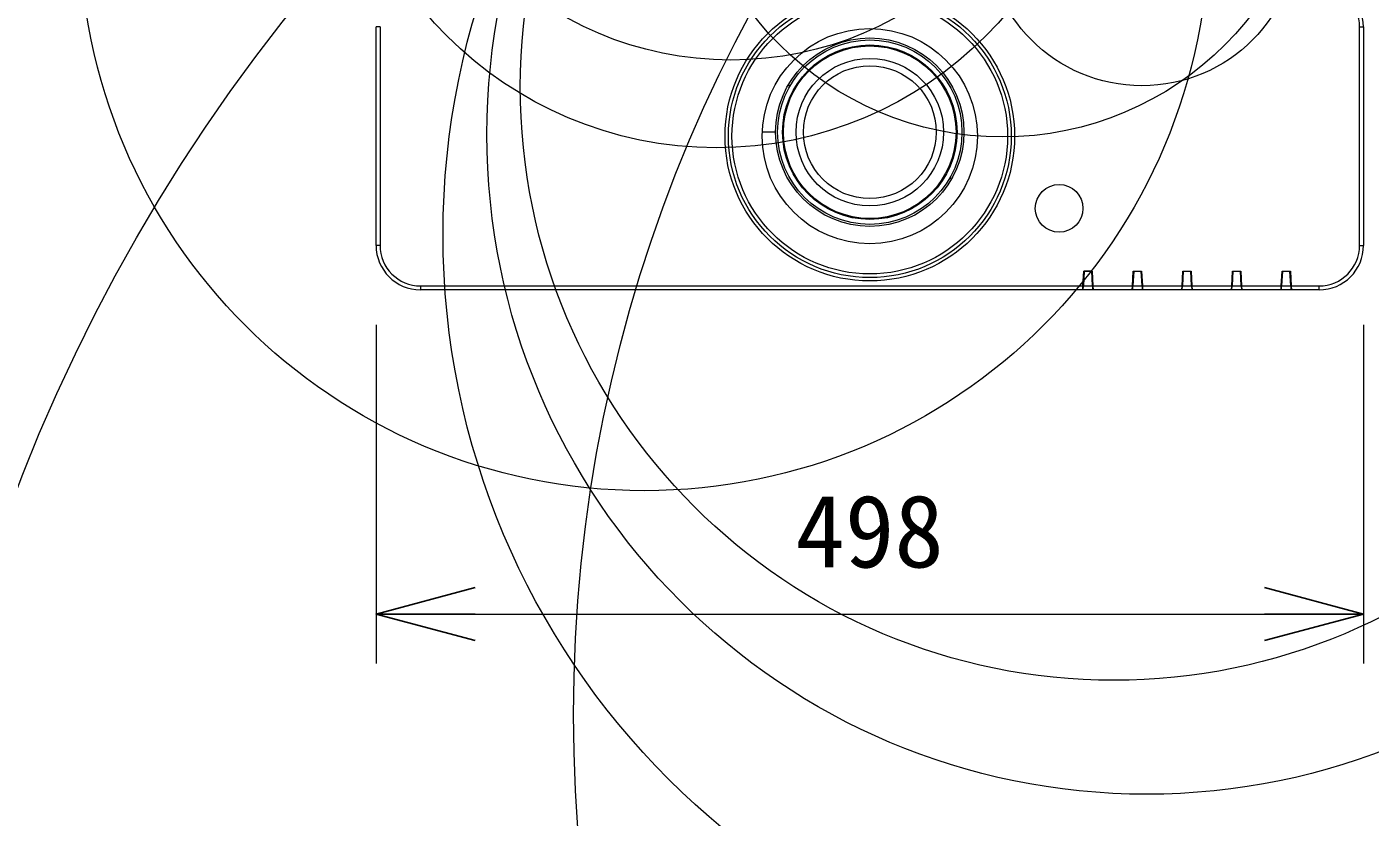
# Model space of a CAD drawing. Units: millimetres, scale not verified. Extents: x -71 to 62, y -59 to 138.
# Drawn here: x -44.73 to -10.86, y -5.92 to 14 of the extents above; entities that cross this region are included whole.
import ezdxf
from ezdxf.enums import TextEntityAlignment as Align

# ---------------------------------------------------------------- set-up
doc = ezdxf.new("R2010")
doc.units = ezdxf.units.MM
doc.header["$LTSCALE"] = 0.125
doc.layers.add('0-0_0', color=7, linetype='Continuous')
doc.layers.add('0-4_SUNPO', color=3, linetype='Continuous', lineweight=18)
doc.layers.add('0-5_GAIKEI', color=1, linetype='Continuous', lineweight=18)
doc.styles.add('ＭＳ ゴシック', font='')
doc.styles.get('ＭＳ ゴシック').set_extended_font_data('MS Gothic')

# ---------------------------------------------------------------- blocks, each defined once
blk = doc.blocks.new('_Open30')
at = {"layer": '0-0_0'}
blk.add_line((0, 0), (-1, 0), dxfattribs=at)
blk.add_lwpolyline([(-1, 0.26795), (0, 0), (-1, -0.26795)], dxfattribs=at)
blk = doc.blocks.new('D1')
at = {"layer": '0-4_SUNPO'}
for p, q in [((52.8132, 102.145), (69.8673, 102.145)), ((68.6173, 71.37), (68.6173, 99.645)), ((54.6432, 68.87), (69.8673, 68.87))]:
    blk.add_line(p, q, dxfattribs=at)
at = {"layer": '0-4_SUNPO', "xscale": 2.5, "yscale": 2.5}
for p, rotation in [((68.6173, 102.145), 90), ((68.6173, 68.87), 270)]:
    blk.add_blockref('_Open30', p, dxfattribs=dict(at, rotation=rotation))
at = {"layer": '0-4_SUNPO', "color": 7, "style": 'ＭＳ ゴシック'}
blk.add_text('505.5～665.5', height=1.833, rotation=90, dxfattribs=at).set_placement((67.9923, 78.0075), align=Align.BOTTOM_LEFT)
blk = doc.blocks.new('D2')
at = {"layer": '0-4_SUNPO'}
for p, q in [((28.8632, 67.99), (28.8632, 59.4471)), ((53.7632, 67.99), (53.7632, 59.4471)), ((31.3632, 60.6971), (51.2632, 60.6971))]:
    blk.add_line(p, q, dxfattribs=at)
at = {"layer": '0-4_SUNPO', "xscale": 2.5, "yscale": 2.5, "rotation": 180}
blk.add_blockref('_Open30', (28.8632, 60.6971), dxfattribs=at)
at = {"layer": '0-4_SUNPO', "xscale": 2.5, "yscale": 2.5}
blk.add_blockref('_Open30', (53.7632, 60.6971), dxfattribs=at)
at = {"layer": '0-4_SUNPO', "color": 7, "style": 'ＭＳ ゴシック'}
blk.add_text('498', height=1.833, dxfattribs=at).set_placement((39.4382, 61.3221), align=Align.BOTTOM_LEFT)

msp = doc.modelspace()

# ---------------------------------------------------------------- linework, layer by layer
at = {"layer": '0-5_GAIKEI'}
for p, q in [((-35.8261, 14.0002), (-35.9261, 14.0002)), ((-21.6324, 12.6412), (-21.6329, 12.6409)), ((-25.4896, 12.5077), (-25.5329, 12.5327)), ((-25.8511, 11.3469), (-26.1867, 11.3469)), ((-21.5709, 10.2452), (-21.5925, 10.2577)), ((-21.4193, 10.1577), (-21.4626, 10.1827)), ((-25.141, 9.9865), (-25.1407, 9.9867)), ((-11.1261, 8.4902), (-11.0261, 8.4902)), ((-18.1008, 7.4702), (-18.0811, 7.8452)), ((-18.0709, 7.8402), (-18.0903, 7.4702)), ((-17.8708, 7.8402), (-18.0814, 7.8402)), ((-18.0811, 7.8452), (-17.8711, 7.8452)), ((-18.0708, 7.8452), (-18.0709, 7.8402)), ((-17.8615, 7.4702), (-17.8809, 7.8402)), ((-17.8711, 7.8452), (-17.8515, 7.4702)), ((-16.8508, 7.4702), (-16.8311, 7.8452)), ((-16.8209, 7.8402), (-16.8403, 7.4702)), ((-16.8314, 7.8402), (-16.6208, 7.8402)), ((-16.8311, 7.8452), (-16.6211, 7.8452)), ((-16.6116, 7.4702), (-16.6309, 7.8402)), ((-16.6211, 7.8452), (-16.6015, 7.4702)), ((-15.6008, 7.4702), (-15.5811, 7.8452)), ((-15.5709, 7.8402), (-15.5903, 7.4702)), ((-15.5814, 7.8402), (-15.3708, 7.8402)), ((-15.5811, 7.8452), (-15.3711, 7.8452)), ((-15.3615, 7.4702), (-15.3809, 7.8402)), ((-15.3711, 7.8452), (-15.3515, 7.4702)), ((-14.3508, 7.4702), (-14.3311, 7.8452)), ((-14.3209, 7.8402), (-14.3403, 7.4702)), ((-14.3314, 7.8402), (-14.1209, 7.8402)), ((-14.3311, 7.8452), (-14.1211, 7.8452)), ((-14.1115, 7.4702), (-14.1309, 7.8402)), ((-14.1211, 7.8452), (-14.1015, 7.4702)), ((-13.1008, 7.4702), (-13.0811, 7.8452)), ((-13.0709, 7.8402), (-13.0903, 7.4702)), ((-13.0814, 7.8402), (-12.8709, 7.8402)), ((-13.0811, 7.8452), (-12.8711, 7.8452)), ((-12.8809, 7.8402), (-12.8811, 7.8452)), ((-12.8616, 7.4702), (-12.8809, 7.8402)), ((-12.8711, 7.8452), (-12.8515, 7.4702)), ((-34.8061, 7.4702), (-18.1008, 7.4702)), ((-34.8061, 7.4702), (-34.8061, 7.3702)), ((-18.106, 7.3702), (-18.1008, 7.4702)), ((-18.0956, 7.3702), (-18.0982, 7.5195)), ((-18.0956, 7.3702), (-18.0903, 7.4702)), ((-18.0903, 7.4702), (-17.8615, 7.4702)), ((-17.8615, 7.4702), (-17.8563, 7.3702)), ((-17.8538, 7.5146), (-17.8563, 7.3702)), ((-17.8515, 7.4702), (-16.8508, 7.4702)), ((-17.8515, 7.4702), (-17.8462, 7.3702)), ((-16.856, 7.3702), (-16.8508, 7.4702)), ((-16.8456, 7.3702), (-16.8482, 7.5195)), ((-16.8456, 7.3702), (-16.8403, 7.4702)), ((-16.8403, 7.4702), (-16.6115, 7.4702)), ((-16.6116, 7.4702), (-16.6063, 7.3702)), ((-16.6038, 7.5146), (-16.6063, 7.3702)), ((-16.6015, 7.4702), (-15.6008, 7.4702)), ((-16.6015, 7.4702), (-16.5962, 7.3702)), ((-15.606, 7.3702), (-15.6008, 7.4702)), ((-15.5956, 7.3702), (-15.5982, 7.5195)), ((-15.5956, 7.3702), (-15.5903, 7.4702)), ((-15.5903, 7.4702), (-15.3615, 7.4702)), ((-15.3615, 7.4702), (-15.3563, 7.3702)), ((-15.3538, 7.5146), (-15.3563, 7.3702)), ((-15.3515, 7.4702), (-14.3508, 7.4702)), ((-15.3515, 7.4702), (-15.3462, 7.3702)), ((-14.356, 7.3702), (-14.3508, 7.4702)), ((-14.3456, 7.3702), (-14.3482, 7.5195)), ((-14.3456, 7.3702), (-14.3403, 7.4702)), ((-14.3403, 7.4702), (-14.1116, 7.4702)), ((-14.1115, 7.4702), (-14.1063, 7.3702)), ((-14.1038, 7.5146), (-14.1063, 7.3702)), ((-14.1015, 7.4702), (-13.1008, 7.4702)), ((-14.1015, 7.4702), (-14.0962, 7.3702)), ((-13.106, 7.3702), (-13.1008, 7.4702)), ((-13.0956, 7.3702), (-13.0982, 7.5195)), ((-13.0956, 7.3702), (-13.0903, 7.4702)), ((-13.0903, 7.4702), (-12.8616, 7.4702)), ((-12.8615, 7.4702), (-12.8563, 7.3702)), ((-12.8538, 7.5146), (-12.8563, 7.3702)), ((-12.8515, 7.4702), (-12.1461, 7.4702)), ((-12.8515, 7.4702), (-12.8462, 7.3702)), ((-12.1461, 7.3702), (-12.1461, 7.4702)), ((-18.0969, 7.4452), (-18.1021, 7.4452)), ((-16.8416, 7.4452), (-16.8521, 7.4452)), ((-15.3501, 7.4452), (-15.355, 7.4452)), ((-14.1001, 7.4452), (-14.105, 7.4452)), ((-12.8559, 7.3952), (-12.8475, 7.3952))]:
    msp.add_line(p, q, dxfattribs=at)
at = {"layer": '0-5_GAIKEI', "color": 7}
for p, q in [((-35.9261, 8.4902), (-35.9261, 14.0002)), ((-11.0261, 14.0002), (-11.0261, 8.4902)), ((-18.0956, 7.3702), (-34.8061, 7.3702)), ((-17.8563, 7.3702), (-18.0956, 7.3702)), ((-16.8456, 7.3702), (-17.8563, 7.3702)), ((-17.8559, 7.3952), (-17.8475, 7.3952)), ((-16.6063, 7.3702), (-16.8456, 7.3702)), ((-15.5956, 7.3702), (-16.6063, 7.3702)), ((-15.3563, 7.3702), (-15.5956, 7.3702)), ((-14.3456, 7.3702), (-15.3563, 7.3702)), ((-14.3547, 7.3952), (-14.346, 7.3952)), ((-14.1063, 7.3702), (-14.3456, 7.3702)), ((-12.1461, 7.3702), (-14.1063, 7.3702))]:
    msp.add_line(p, q, dxfattribs=at)
at = {"layer": '0-5_GAIKEI'}
for points in [[(-35.8261, 14.0002), (-35.8261, 8.4902), (-35.9261, 8.4902)], [(-11.1261, 8.4902), (-11.1261, 14.0002), (-11.0261, 14.0002)]]:
    msp.add_lwpolyline(points, dxfattribs=at)
for centre, radius in [((6.2691, -3.336), 37.2143), ((-36.9626, -0.4023), 33.9726), ((-2.5414, -13.9427), 45.4484), ((-29.1616, 16.5429), 14.237), ((-27.3444, 20.5512), 9.5985), ((-26.9763, 21.7479), 8.5831), ((-14.8266, 8.7605), 19.4103), ((-16.4946, 11.2902), 16.6362), ((-17.3241, 12.4913), 14.9654), ((-20.1351, 19.1731), 7.9492), ((-16.6131, 16.4578), 3.9423), ((-23.4761, 11.2452), 3.6509), ((-23.4761, 11.2452), 3.5663), ((-23.4761, 11.2452), 3.475), ((-23.4761, 11.2452), 2.7134), ((-23.4761, 11.3452), 2.375), ((-23.4761, 11.3452), 2.325), ((-23.4761, 11.3452), 2.2), ((-23.4761, 11.3452), 2.175), ((-23.4761, 11.3452), 1.86), ((-23.4761, 11.3452), 1.6756), ((-18.7011, 9.4252), 0.6012)]:
    msp.add_circle(centre, radius, dxfattribs=at)
at = {"layer": '0-5_GAIKEI', "color": 7}
for centre, start, end in [((-12.1461, 14.0002), 359.99996, 90), ((-34.8061, 8.4902), 180, 269.99998), ((-12.1461, 8.4902), 269.99998, 359.99996)]:
    msp.add_arc(centre, 1.12, start, end, dxfattribs=at)
at = {"layer": '0-5_GAIKEI'}
for centre, radius, start, end in [((-12.1461, 14.0002), 1.02, 359.99996, 90), ((-21.4151, 10.2313), 0.0356, 306.25665, 359.99996), ((-34.8061, 8.4902), 1.02, 180, 269.99998), ((-12.1461, 8.4902), 1.02, 269.99998, 359.99996)]:
    msp.add_arc(centre, radius, start, end, dxfattribs=at)

# ---------------------------------------------------------------- block references
at = {"layer": '0-4_SUNPO'}
for name in ['D1', 'D2']:
    msp.add_blockref(name, (-64.7893, -61.4999), dxfattribs=at)

doc.saveas('drawing.dxf')
